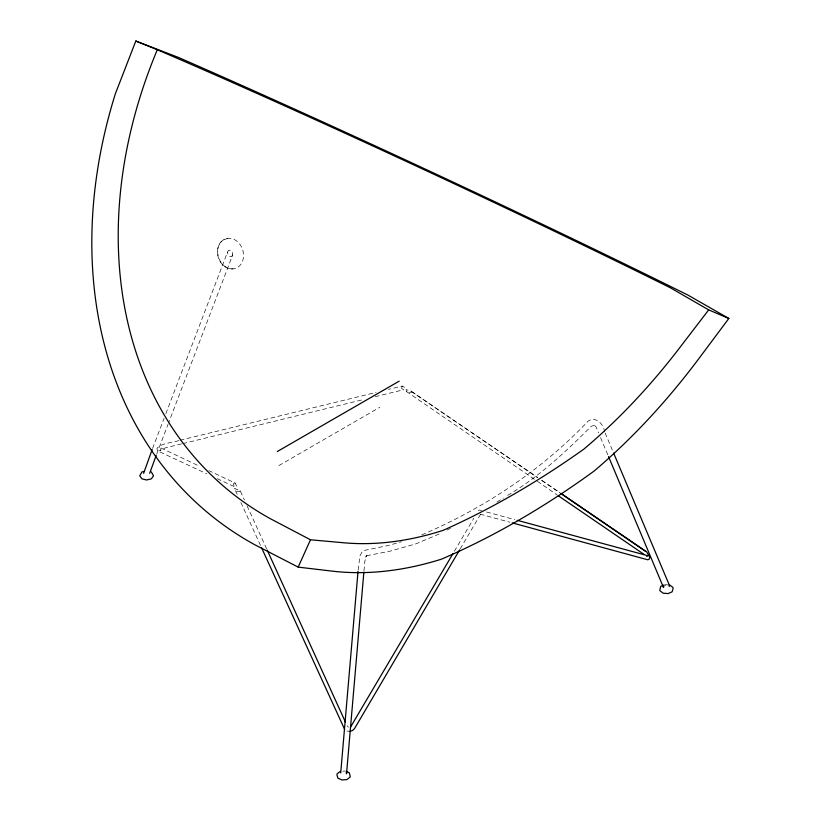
<?xml version="1.0" encoding="UTF-8"?>
<svg xmlns="http://www.w3.org/2000/svg" width="821" height="821" viewBox="0 0 821 821"><rect width="100%" height="100%" fill="white"/><g stroke="black" fill="none" stroke-linecap="round" stroke-linejoin="round"><path stroke-width="0.62" stroke-dasharray="4.11 3.08" d="M358.141 570.031L359.937 555.879L361.907 552.276L363.98 550.481L388.179 545.524L401.561 541.737M363.97 570.923L364.873 561.102L366.689 555.109L365.129 557.777L367.059 555.673L390.406 551.076L415.949 543.841L441.411 533.055M240.163 490.64L239.958 491.451L236.725 491.594L234.673 488.546L240.163 490.64L244.391 499.948M152.603 448.389L164.026 418.453M165.863 413.661L227.54 252.026L228.566 250.292L230.557 250.282L232.261 252.191L232.723 254.828L168.51 423.113M156.667 454.146L168.059 424.303M454.372 551.271L473.82 518.225M460.212 548.869L480.962 513.597M232.723 254.828L231.686 256.562L229.706 256.573L227.992 254.654L227.54 252.026M410.869 391.053L411.844 391.72L411.383 392.479L407.585 392.376L406.477 391.535L406.067 389.595L410.869 391.053L537.509 477.565M402.105 386.065L401.695 388.62L403.788 389.718L404.281 387.194L402.105 386.065L388.456 389.4M478.356 510.518L479.136 509.974L481.588 510.641M496.931 502.093L503.365 498.08M507.655 495.402C538.976 476.857 565.741 451.837 591.336 426.191L594.373 425.422L595.718 425.925L594.62 425.381L596.097 427.064L598.581 432.965M278.883 465.569L379.784 407.308M447.045 530.068L450.421 528.272M663.789 586.163L665.626 585.352M421.83 534.861C484.031 508.25 541.624 470.197 588.288 420.978C596.2 416.062 603.63 424.303 604.656 431.856M227.91 238.295L222.85 240.112C211.582 248.547 219.074 270.16 233.328 268.867A15.599 12.633 72.5 0 0 240.214 244.75A15.599 12.633 72.5 0 0 218.314 247.121A15.599 12.633 72.5 0 0 233.328 268.867M178.773 440.559C171.753 443.176 162.681 442.457 157.068 448.143L157.191 450.124L158.258 451.17L206.81 473.82M180.015 440.261L376.049 392.428M181.564 443.904L165.421 447.845L159.674 450.78L160.742 449.764L160.772 448.461L159.705 447.414L199.749 466.328M182.806 443.607L362.82 399.704M375.238 396.676L403.788 389.718M342.819 771.206L345.323 771.011M235.227 483.087L234.026 483.107L233.359 484.205L234.549 486.771L235.709 486.761L236.397 485.642L235.227 483.087L208.903 470.659M664.723 584.634L669.731 585.024M346.944 731.008L348.812 731.295M486.504 511.976L514.788 519.642M480.182 514.151L509.8 522.207M217.206 478.674L234.549 486.771M411.844 391.72L537.704 477.555M541.932 480.439L559.912 492.703M541.696 480.418L559.676 492.703M406.477 391.535L536.349 480.603M537.386 481.28L557.172 495.012M348.443 727.273L347.078 725.713M247.039 505.767L266.62 548.828M235.565 490.773L237.156 494.263M240.871 502.401L260.503 545.421M605.159 433.036L613.123 451.919M600.572 437.685L608.043 455.388"/><path stroke-width="1.23" d="M340.705 772.941L358.028 571.293M143.634 473.307L152.152 449.58M149.668 473.307L156.216 455.337M363.857 572.196L346.534 773.834L346.236 772.52M663.789 586.163L663.491 587.477L608.535 456.568M135.804 41.05L115.351 93.789A478.581 374.858 -52.7 0 0 254.859 544.785L298.167 567.116L331.653 571.067A510.59 314.279 -63.5 0 0 441.493 559.152C495.566 535.846 546.581 505.644 594.147 471.018A510.59 314.279 -63.5 0 0 698.271 359.403L728.843 318.476L687.803 295.016A478.417 16.502 25 0 0 178.373 57.408L135.804 41.05L157.304 49.753A448.461 15.466 25 0 1 670.377 287.791L708.687 309.886L728.843 318.476M298.167 567.116L310.492 539.787L341.587 542.568A481.804 296.566 -63.5 0 0 443.114 530.366C492.672 508.291 539.695 480.593 583.854 449.118A481.804 296.566 -63.5 0 0 680.219 347.057L708.687 309.886M453.069 553.467L350.505 727.108M459.565 549.978L354.559 728.555L352.476 730.567L349.746 731.439M340.315 771.401L337.246 773.71L336.928 774.839L337.903 778.175L341.905 779.95L346.914 779.57L350.3 776.912L349.325 772.787L346.318 771.463M277.262 451.54L399.191 381.149M663.727 585.086L660.72 586.41L659.745 590.535L663.132 593.193L668.14 593.573L672.142 591.797L673.117 588.462L672.799 587.333L669.731 585.024M646.558 556.186L648.005 555.766L517.251 520.309M144.301 471.336L141.971 471.901L139.714 475.77L141.971 478.859L146.631 479.977L151.3 478.859L153.548 475.77L151.3 471.901M512.273 522.885L647.615 559.748L649.062 559.327L649.863 557.305L646.64 551.845L560.979 493.421M310.492 539.787L270.376 518.718A448.605 351.378 -52.7 0 1 157.304 49.753M560.702 493.4L645.152 551.096M558.229 495.73L644.013 554.37M344.625 729.346L261.56 547.751M267.153 549.988L345.487 722.223M613.626 453.1L668.889 584.1L669.32 586.584"/></g></svg>
